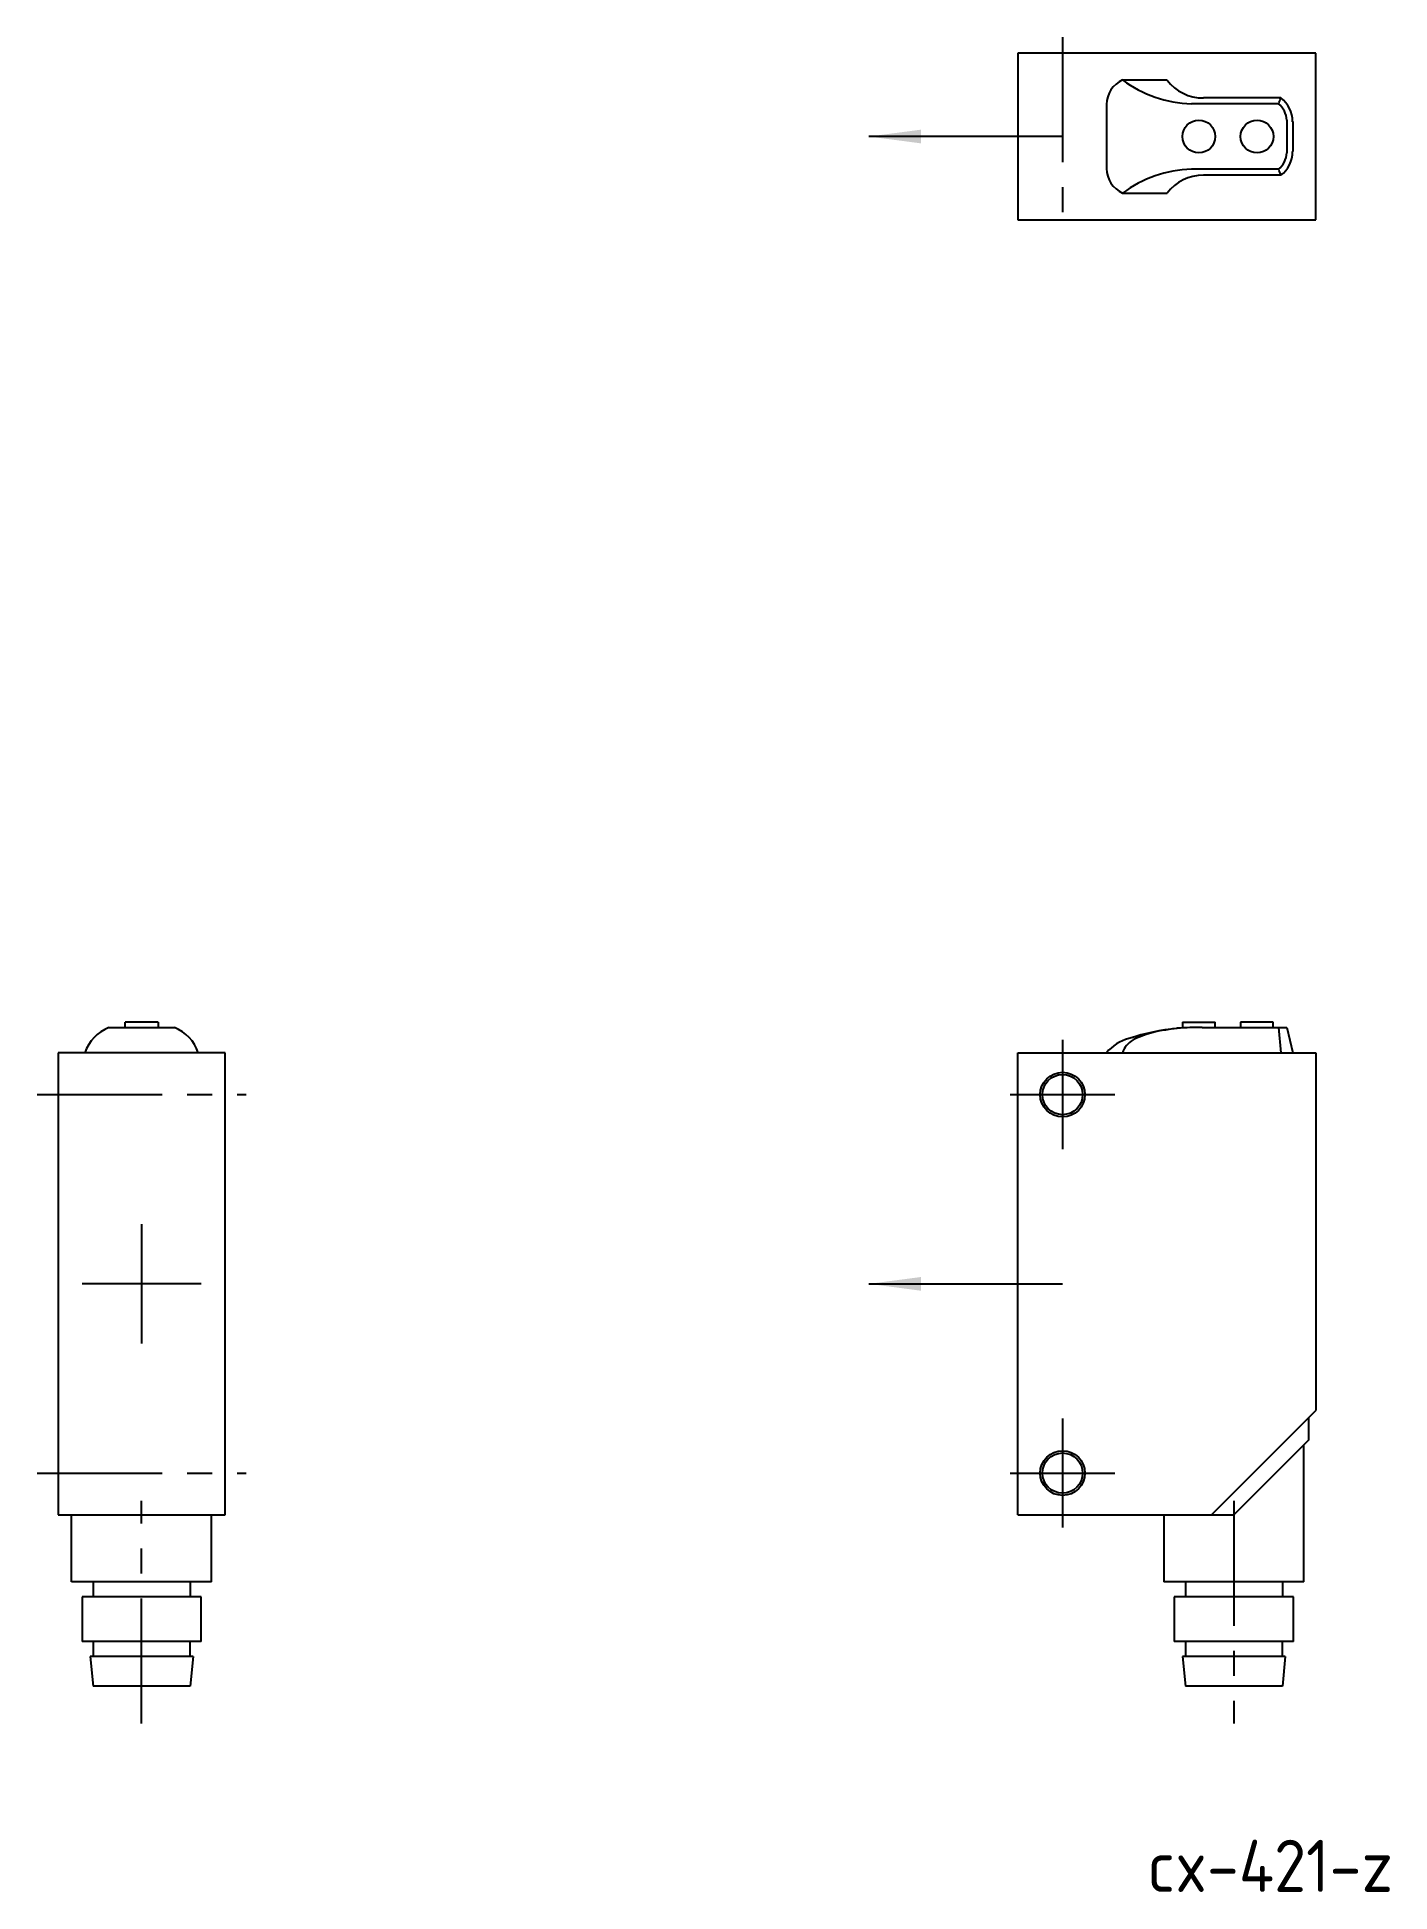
# Model space of a CAD drawing. Extents: x -123 to -33, y 469 to 594.
import ezdxf

# ---------------------------------------------------------------- set-up
doc = ezdxf.new("R2010")
doc.units = 0
doc.linetypes.add('CENTER', pattern=[13.421505, 8.388441, -1.677688, 1.677688, -1.677688])
doc.layers.get('0').update_dxf_attribs({"linetype": 'CONTINUOUS'})
doc.styles.get("Standard").update_dxf_attribs({"font": 'isocp.shx', "bigfont": 'extfont.shx'})

msp = doc.modelspace()

# ---------------------------------------------------------------- linework, layer by layer
at = {"color": 7, "linetype": 'CONTINUOUS'}
for p, q in [((-57.49, 592.66), (-57.49, 581.46)), ((-37.49, 592.66), (-57.49, 592.66)), ((-37.49, 581.46), (-37.49, 592.66)), ((-50.46, 590.86), (-47.46, 590.86)), ((-51.54, 589.21), (-51.54, 584.91)), ((-39.98, 589.26), (-45.84, 589.26)), ((-39.84, 589.66), (-45.04, 589.66)), ((-39.44, 588.16), (-39.44, 585.96)), ((-39.04, 588.06), (-39.04, 586.06)), ((-39.99, 584.86), (-45.84, 584.86)), ((-39.84, 584.46), (-45.04, 584.46)), ((-50.46, 583.26), (-47.46, 583.26)), ((-57.49, 581.46), (-37.49, 581.46)), ((-118.49, 527.26), (-114.09, 527.26)), ((-115.19, 527.63), (-117.39, 527.63)), ((-117.39, 527.26), (-117.39, 527.63)), ((-115.19, 527.63), (-115.19, 527.26)), ((-46.45, 527.63), (-46.45, 527.23)), ((-46.45, 527.63), (-44.25, 527.63)), ((-45.12, 527.26), (-39.44, 527.26)), ((-44.25, 527.26), (-44.25, 527.63)), ((-40.35, 527.63), (-42.55, 527.63)), ((-42.55, 527.63), (-42.55, 527.26)), ((-40.35, 527.26), (-40.35, 527.63)), ((-39.99, 527.26), (-39.84, 525.56)), ((-39.44, 527.26), (-39.04, 525.56)), ((-121.89, 525.56), (-121.89, 494.56)), ((-110.69, 525.56), (-121.89, 525.56)), ((-110.69, 494.56), (-110.69, 525.56)), ((-57.49, 494.56), (-57.49, 525.56)), ((-57.49, 525.56), (-37.49, 525.56)), ((-37.49, 525.56), (-37.49, 501.56)), ((-44.49, 494.56), (-37.49, 501.56)), ((-37.99, 501.06), (-37.99, 499.56)), ((-37.99, 499.56), (-42.99, 494.56)), ((-38.29, 490.06), (-38.29, 499.26)), ((-121.89, 494.56), (-110.69, 494.56)), ((-120.99, 490.06), (-120.99, 494.56)), ((-111.59, 490.06), (-111.59, 494.56)), ((-57.49, 494.56), (-42.99, 494.56)), ((-47.69, 494.56), (-47.69, 490.06)), ((-111.59, 490.06), (-120.99, 490.06)), ((-119.54, 490.06), (-119.54, 489.06)), ((-113.04, 490.06), (-113.04, 489.06)), ((-38.29, 490.06), (-47.69, 490.06)), ((-46.24, 490.06), (-46.24, 489.06)), ((-39.74, 490.06), (-39.74, 489.06)), ((-112.29, 489.06), (-120.29, 489.06)), ((-120.29, 489.06), (-120.29, 486.06)), ((-112.29, 486.06), (-112.29, 489.06)), ((-38.99, 489.06), (-46.99, 489.06)), ((-46.99, 489.06), (-46.99, 486.06)), ((-38.99, 486.06), (-38.99, 489.06)), ((-112.29, 486.06), (-120.29, 486.06)), ((-119.54, 486.06), (-119.54, 485.06)), ((-113.04, 485.06), (-113.04, 486.06)), ((-38.99, 486.06), (-46.99, 486.06)), ((-46.24, 486.06), (-46.24, 485.06)), ((-39.74, 485.06), (-39.74, 486.06)), ((-119.74, 485.06), (-119.54, 483.06)), ((-112.84, 485.06), (-119.74, 485.06)), ((-112.84, 485.06), (-113.04, 483.06)), ((-39.54, 485.06), (-46.44, 485.06)), ((-46.44, 485.06), (-46.24, 483.06)), ((-39.54, 485.06), (-39.74, 483.06)), ((-113.04, 483.06), (-119.54, 483.06)), ((-39.74, 483.06), (-46.24, 483.06))]:
    msp.add_line(p, q, dxfattribs=at)
at = {"color": 4, "linetype": 'CENTER'}
for p, q in [((-54.49, 593.73), (-54.49, 580.38)), ((-54.49, 526.43), (-54.49, 519.1)), ((-123.3, 522.76), (-109.28, 522.76)), ((-58, 522.76), (-50.99, 522.76)), ((-116.29, 514.06), (-116.29, 506.06)), ((-112.29, 510.06), (-120.29, 510.06)), ((-54.49, 501.03), (-54.49, 493.7)), ((-123.3, 497.36), (-109.28, 497.36)), ((-58, 497.36), (-50.99, 497.36)), ((-116.29, 480.56), (-116.29, 495.5)), ((-42.99, 495.5), (-42.99, 480.56))]:
    msp.add_line(p, q, dxfattribs=at)
at = {"color": 4, "linetype": 'CONTINUOUS'}
for p, q in [((-54.49, 587.06), (-67.49, 587.06)), ((-67.49, 510.06), (-54.49, 510.06))]:
    msp.add_line(p, q, dxfattribs=at)
at = {"color": 7, "linetype": 'CONTINUOUS'}
for centre, radius in [((-45.34, 587.06), 1.1), ((-41.44, 587.06), 1.1), ((-54.49, 522.76), 1.35), ((-54.49, 497.36), 1.35)]:
    msp.add_circle(centre, radius, dxfattribs=at)
at = {"color": 2, "linetype": 'CONTINUOUS'}
for centre in [(-54.49, 522.76), (-54.49, 497.36)]:
    msp.add_circle(centre, 1.5, dxfattribs=at)
at = {"color": 7, "linetype": 'CONTINUOUS'}
for centre, radius, start, end in [((-49.73, 589.2), 1.81, 113.697, 179.6981), ((-45.59, 597.45), 8.2, 233.5435, 268.2222), ((-45.08, 592.62), 2.97, 216.5451, 270.7717), ((-40.98, 588.08), 1.54, 3.02, 50.1101), ((-134.92, 623.11), 100.79, 340.3728, 340.6141), ((-41.06, 588.05), 2.01, 0.111, 52.8281), ((-40.98, 586.04), 1.54, 309.8899, 356.98), ((-41.06, 586.06), 2.01, 307.1719, 359.889), ((-49.73, 584.92), 1.81, 180.3019, 246.303), ((-45.59, 576.67), 8.2, 91.7778, 126.4565), ((-45.08, 581.49), 2.97, 89.2283, 143.4549), ((-49.16, 581.11), 9.91, 19.734, 22.2122), ((-117.48, 524.71), 2.75, 111.6028, 161.8433), ((-115.1, 524.71), 2.75, 18.1567, 68.3972), ((-45.53, 513.21), 14.05, 95.1456, 108.6919), ((-46.76, 520.45), 6.69, 99.2472, 116.568), ((-45.62, 515.28), 11.98, 91.2857, 100.6371), ((-45.37, 509.67), 17.6, 89.1937, 94.6361), ((-49.18, 523.51), 3.14, 105.9518, 139.0361), ((-49.05, 525.14), 1.47, 118.5306, 163.4138)]:
    msp.add_arc(centre, radius, start, end, dxfattribs=at)
at = {"color": 4, "linetype": 'CONTINUOUS'}
for points in [[(-63.99, 587.52), (-63.99, 586.6), (-67.49, 587.06)], [(-63.99, 510.52), (-63.99, 509.6), (-67.49, 510.06)]]:
    msp.add_solid(points, dxfattribs=at)

# ---------------------------------------------------------------- texts
at = {"color": 2}
msp.add_text('cx-421-z', height=3.5, dxfattribs=at).set_placement((-48.8, 469.25))

doc.saveas('drawing.dxf')
